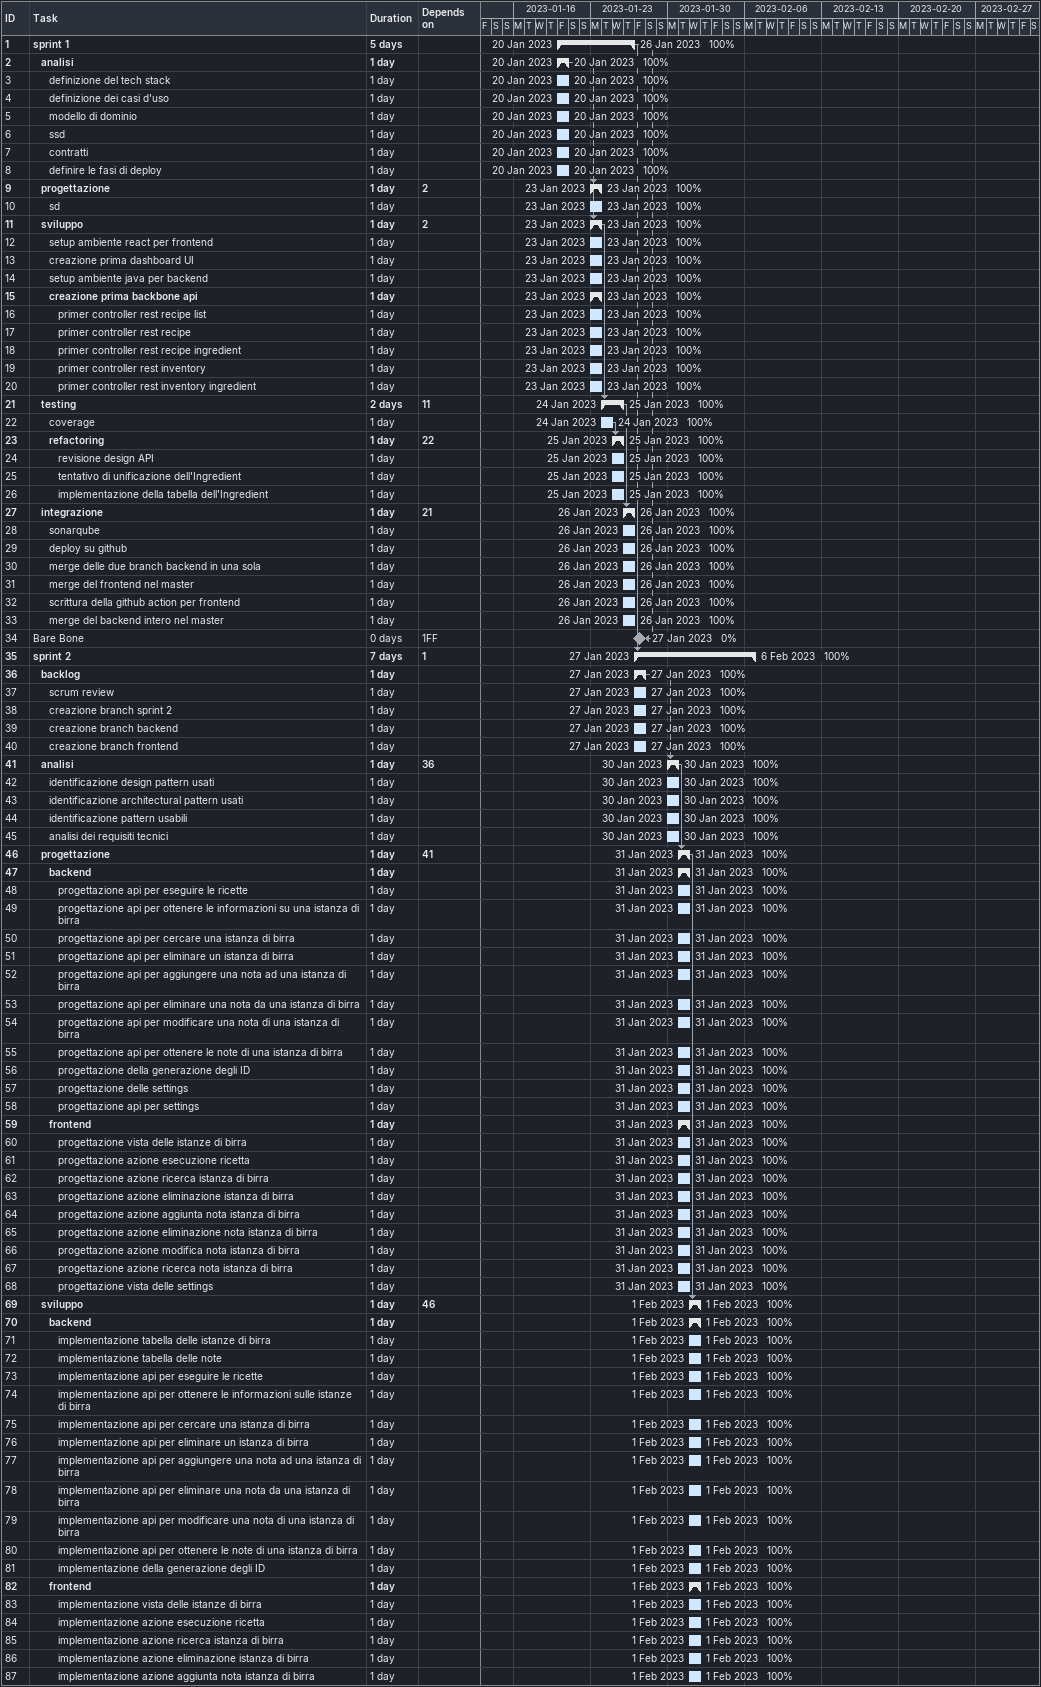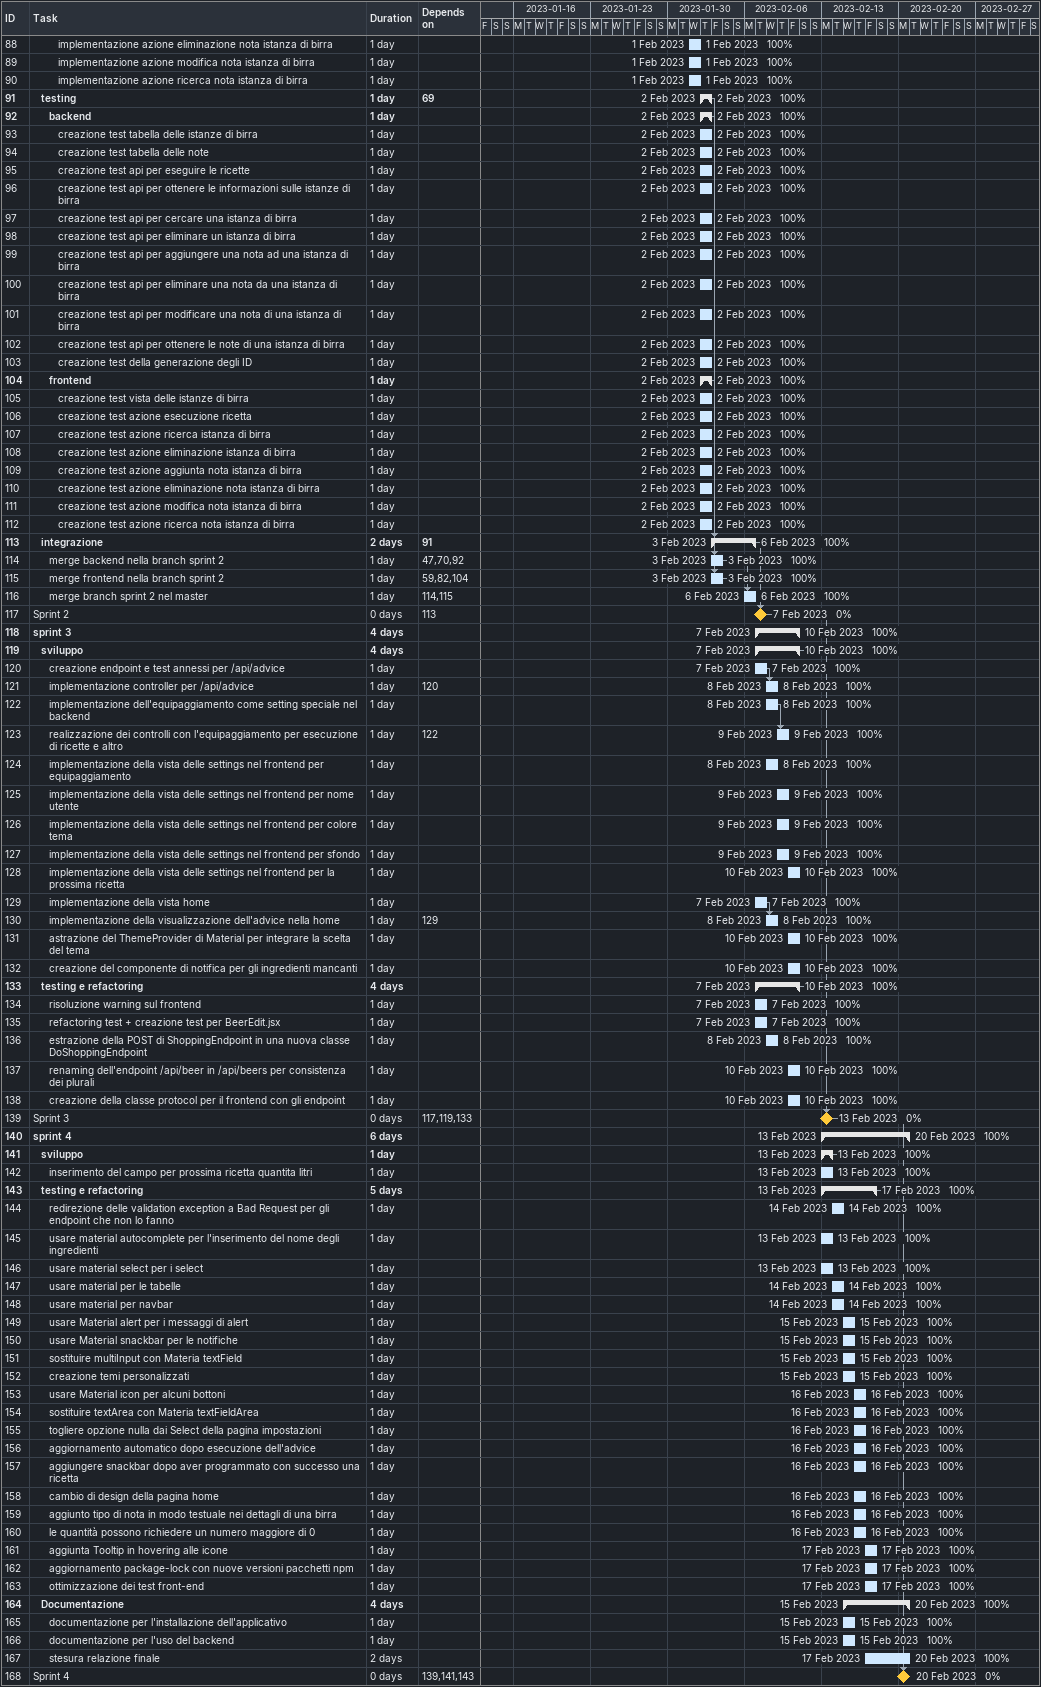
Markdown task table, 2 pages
| ID | Level | Task | Duration | Start | Finish | Predecessors | % complete |
|---|---|---|---|---|---|---|---|
| 1 | 1 | **sprint 1** | 5d | 2023-01-20 | 2023-01-26 |  | 100 |
| 2 | 2 | **analisi** | 1d | 2023-01-20 | 2023-01-20 |  | 100 |
| 3 | 3 | definizione del tech stack | 1d | 2023-01-20 | 2023-01-20 |  | 100 |
| 4 | 3 | definizione dei casi d'uso | 1d | 2023-01-20 | 2023-01-20 |  | 100 |
| 5 | 3 | modello di dominio | 1d | 2023-01-20 | 2023-01-20 |  | 100 |
| 6 | 3 | ssd | 1d | 2023-01-20 | 2023-01-20 |  | 100 |
| 7 | 3 | contratti | 1d | 2023-01-20 | 2023-01-20 |  | 100 |
| 8 | 3 | definire le fasi di deploy | 1d | 2023-01-20 | 2023-01-20 |  | 100 |
| 9 | 2 | **progettazione** | 1d | 2023-01-23 | 2023-01-23 | 2 | 100 |
| 10 | 3 | sd | 1d | 2023-01-23 | 2023-01-23 |  | 100 |
| 11 | 2 | **sviluppo** | 1d | 2023-01-23 | 2023-01-23 | 2 | 100 |
| 12 | 3 | setup ambiente react per frontend | 1d | 2023-01-23 | 2023-01-23 |  | 100 |
| 13 | 3 | creazione prima dashboard UI | 1d | 2023-01-23 | 2023-01-23 |  | 100 |
| 14 | 3 | setup ambiente java per backend | 1d | 2023-01-23 | 2023-01-23 |  | 100 |
| 15 | 3 | **creazione prima backbone api** | 1d | 2023-01-23 | 2023-01-23 |  | 100 |
| 16 | 4 | primer controller rest recipe list | 1d | 2023-01-23 | 2023-01-23 |  | 100 |
| 17 | 4 | primer controller rest recipe | 1d | 2023-01-23 | 2023-01-23 |  | 100 |
| 18 | 4 | primer controller rest recipe ingredient | 1d | 2023-01-23 | 2023-01-23 |  | 100 |
| 19 | 4 | primer controller rest inventory | 1d | 2023-01-23 | 2023-01-23 |  | 100 |
| 20 | 4 | primer controller rest inventory ingredient | 1d | 2023-01-23 | 2023-01-23 |  | 100 |
| 21 | 2 | **testing** | 2d | 2023-01-24 | 2023-01-25 | 11 | 100 |
| 22 | 3 | coverage | 1d | 2023-01-24 | 2023-01-24 |  | 100 |
| 23 | 3 | **refactoring** | 1d | 2023-01-25 | 2023-01-25 | 22 | 100 |
| 24 | 4 | revisione design API | 1d | 2023-01-25 | 2023-01-25 |  | 100 |
| 25 | 4 | tentativo di unificazione dell'Ingredient | 1d | 2023-01-25 | 2023-01-25 |  | 100 |
| 26 | 4 | implementazione della tabella dell'Ingredient | 1d | 2023-01-25 | 2023-01-25 |  | 100 |
| 27 | 2 | **integrazione** | 1d | 2023-01-26 | 2023-01-26 | 21 | 100 |
| 28 | 3 | sonarqube | 1d | 2023-01-26 | 2023-01-26 |  | 100 |
| 29 | 3 | deploy su github | 1d | 2023-01-26 | 2023-01-26 |  | 100 |
| 30 | 3 | merge delle due branch backend in una sola | 1d | 2023-01-26 | 2023-01-26 |  | 100 |
| 31 | 3 | merge del frontend nel master | 1d | 2023-01-26 | 2023-01-26 |  | 100 |
| 32 | 3 | scrittura della github action per frontend | 1d | 2023-01-26 | 2023-01-26 |  | 100 |
| 33 | 3 | merge del backend intero nel master | 1d | 2023-01-26 | 2023-01-26 |  | 100 |
| 34 | 1 | Bare Bone | 0d | 2023-01-27 | 2023-01-27 | 1FF | 0 |
| 35 | 1 | **sprint 2** | 7d | 2023-01-27 | 2023-02-06 | 1 | 100 |
| 36 | 2 | **backlog** | 1d | 2023-01-27 | 2023-01-27 |  | 100 |
| 37 | 3 | scrum review | 1d | 2023-01-27 | 2023-01-27 |  | 100 |
| 38 | 3 | creazione branch sprint 2 | 1d | 2023-01-27 | 2023-01-27 |  | 100 |
| 39 | 3 | creazione branch backend | 1d | 2023-01-27 | 2023-01-27 |  | 100 |
| 40 | 3 | creazione branch frontend | 1d | 2023-01-27 | 2023-01-27 |  | 100 |
| 41 | 2 | **analisi** | 1d | 2023-01-30 | 2023-01-30 | 36 | 100 |
| 42 | 3 | identificazione design pattern usati | 1d | 2023-01-30 | 2023-01-30 |  | 100 |
| 43 | 3 | identificazione architectural pattern usati | 1d | 2023-01-30 | 2023-01-30 |  | 100 |
| 44 | 3 | identificazione pattern usabili | 1d | 2023-01-30 | 2023-01-30 |  | 100 |
| 45 | 3 | analisi dei requisiti tecnici | 1d | 2023-01-30 | 2023-01-30 |  | 100 |
| 46 | 2 | **progettazione** | 1d | 2023-01-31 | 2023-01-31 | 41 | 100 |
| 47 | 3 | **backend** | 1d | 2023-01-31 | 2023-01-31 |  | 100 |
| 48 | 4 | progettazione api per eseguire le ricette | 1d | 2023-01-31 | 2023-01-31 |  | 100 |
| 49 | 4 | progettazione api per ottenere le informazioni su una istanza di birra | 1d | 2023-01-31 | 2023-01-31 |  | 100 |
| 50 | 4 | progettazione api per cercare una istanza di birra | 1d | 2023-01-31 | 2023-01-31 |  | 100 |
| 51 | 4 | progettazione api per eliminare un istanza di birra | 1d | 2023-01-31 | 2023-01-31 |  | 100 |
| 52 | 4 | progettazione api per aggiungere una nota ad una istanza di birra | 1d | 2023-01-31 | 2023-01-31 |  | 100 |
| 53 | 4 | progettazione api per eliminare una nota da una istanza di birra | 1d | 2023-01-31 | 2023-01-31 |  | 100 |
| 54 | 4 | progettazione api per modificare una nota di una istanza di birra | 1d | 2023-01-31 | 2023-01-31 |  | 100 |
| 55 | 4 | progettazione api per ottenere le note di una istanza di birra | 1d | 2023-01-31 | 2023-01-31 |  | 100 |
| 56 | 4 | progettazione della generazione degli ID | 1d | 2023-01-31 | 2023-01-31 |  | 100 |
| 57 | 4 | progettazione delle settings | 1d | 2023-01-31 | 2023-01-31 |  | 100 |
| 58 | 4 | progettazione api per settings | 1d | 2023-01-31 | 2023-01-31 |  | 100 |
| 59 | 3 | **frontend** | 1d | 2023-01-31 | 2023-01-31 |  | 100 |
| 60 | 4 | progettazione vista delle istanze di birra | 1d | 2023-01-31 | 2023-01-31 |  | 100 |
| 61 | 4 | progettazione azione esecuzione ricetta | 1d | 2023-01-31 | 2023-01-31 |  | 100 |
| 62 | 4 | progettazione azione ricerca istanza di birra | 1d | 2023-01-31 | 2023-01-31 |  | 100 |
| 63 | 4 | progettazione azione eliminazione istanza di birra | 1d | 2023-01-31 | 2023-01-31 |  | 100 |
| 64 | 4 | progettazione azione aggiunta nota istanza di birra | 1d | 2023-01-31 | 2023-01-31 |  | 100 |
| 65 | 4 | progettazione azione eliminazione nota istanza di birra | 1d | 2023-01-31 | 2023-01-31 |  | 100 |
| 66 | 4 | progettazione azione modifica nota istanza di birra | 1d | 2023-01-31 | 2023-01-31 |  | 100 |
| 67 | 4 | progettazione azione ricerca nota istanza di birra | 1d | 2023-01-31 | 2023-01-31 |  | 100 |
| 68 | 4 | progettazione vista delle settings | 1d | 2023-01-31 | 2023-01-31 |  | 100 |
| 69 | 2 | **sviluppo** | 1d | 2023-02-01 | 2023-02-01 | 46 | 100 |
| 70 | 3 | **backend** | 1d | 2023-02-01 | 2023-02-01 |  | 100 |
| 71 | 4 | implementazione tabella delle istanze di birra | 1d | 2023-02-01 | 2023-02-01 |  | 100 |
| 72 | 4 | implementazione tabella delle note | 1d | 2023-02-01 | 2023-02-01 |  | 100 |
| 73 | 4 | implementazione api per eseguire le ricette | 1d | 2023-02-01 | 2023-02-01 |  | 100 |
| 74 | 4 | implementazione api per ottenere le informazioni sulle istanze di birra | 1d | 2023-02-01 | 2023-02-01 |  | 100 |
| 75 | 4 | implementazione api per cercare una istanza di birra | 1d | 2023-02-01 | 2023-02-01 |  | 100 |
| 76 | 4 | implementazione api per eliminare un istanza di birra | 1d | 2023-02-01 | 2023-02-01 |  | 100 |
| 77 | 4 | implementazione api per aggiungere una nota ad una istanza di birra | 1d | 2023-02-01 | 2023-02-01 |  | 100 |
| 78 | 4 | implementazione api per eliminare una nota da una istanza di birra | 1d | 2023-02-01 | 2023-02-01 |  | 100 |
| 79 | 4 | implementazione api per modificare una nota di una istanza di birra | 1d | 2023-02-01 | 2023-02-01 |  | 100 |
| 80 | 4 | implementazione api per ottenere le note di una istanza di birra | 1d | 2023-02-01 | 2023-02-01 |  | 100 |
| 81 | 4 | implementazione della generazione degli ID | 1d | 2023-02-01 | 2023-02-01 |  | 100 |
| 82 | 3 | **frontend** | 1d | 2023-02-01 | 2023-02-01 |  | 100 |
| 83 | 4 | implementazione vista delle istanze di birra | 1d | 2023-02-01 | 2023-02-01 |  | 100 |
| 84 | 4 | implementazione azione esecuzione ricetta | 1d | 2023-02-01 | 2023-02-01 |  | 100 |
| 85 | 4 | implementazione azione ricerca istanza di birra | 1d | 2023-02-01 | 2023-02-01 |  | 100 |
| 86 | 4 | implementazione azione eliminazione istanza di birra | 1d | 2023-02-01 | 2023-02-01 |  | 100 |
| 87 | 4 | implementazione azione aggiunta nota istanza di birra | 1d | 2023-02-01 | 2023-02-01 |  | 100 |
| 88 | 4 | implementazione azione eliminazione nota istanza di birra | 1d | 2023-02-01 | 2023-02-01 |  | 100 |
| 89 | 4 | implementazione azione modifica nota istanza di birra | 1d | 2023-02-01 | 2023-02-01 |  | 100 |
| 90 | 4 | implementazione azione ricerca nota istanza di birra | 1d | 2023-02-01 | 2023-02-01 |  | 100 |
| 91 | 2 | **testing** | 1d | 2023-02-02 | 2023-02-02 | 69 | 100 |
| 92 | 3 | **backend** | 1d | 2023-02-02 | 2023-02-02 |  | 100 |
| 93 | 4 | creazione test tabella delle istanze di birra | 1d | 2023-02-02 | 2023-02-02 |  | 100 |
| 94 | 4 | creazione test tabella delle note | 1d | 2023-02-02 | 2023-02-02 |  | 100 |
| 95 | 4 | creazione test api per eseguire le ricette | 1d | 2023-02-02 | 2023-02-02 |  | 100 |
| 96 | 4 | creazione test api per ottenere le informazioni sulle istanze di birra | 1d | 2023-02-02 | 2023-02-02 |  | 100 |
| 97 | 4 | creazione test api per cercare una istanza di birra | 1d | 2023-02-02 | 2023-02-02 |  | 100 |
| 98 | 4 | creazione test api per eliminare un istanza di birra | 1d | 2023-02-02 | 2023-02-02 |  | 100 |
| 99 | 4 | creazione test api per aggiungere una nota ad una istanza di birra | 1d | 2023-02-02 | 2023-02-02 |  | 100 |
| 100 | 4 | creazione test api per eliminare una nota da una istanza di birra | 1d | 2023-02-02 | 2023-02-02 |  | 100 |
| 101 | 4 | creazione test api per modificare una nota di una istanza di birra | 1d | 2023-02-02 | 2023-02-02 |  | 100 |
| 102 | 4 | creazione test api per ottenere le note di una istanza di birra | 1d | 2023-02-02 | 2023-02-02 |  | 100 |
| 103 | 4 | creazione test della generazione degli ID | 1d | 2023-02-02 | 2023-02-02 |  | 100 |
| 104 | 3 | **frontend** | 1d | 2023-02-02 | 2023-02-02 |  | 100 |
| 105 | 4 | creazione test vista delle istanze di birra | 1d | 2023-02-02 | 2023-02-02 |  | 100 |
| 106 | 4 | creazione test azione esecuzione ricetta | 1d | 2023-02-02 | 2023-02-02 |  | 100 |
| 107 | 4 | creazione test azione ricerca istanza di birra | 1d | 2023-02-02 | 2023-02-02 |  | 100 |
| 108 | 4 | creazione test azione eliminazione istanza di birra | 1d | 2023-02-02 | 2023-02-02 |  | 100 |
| 109 | 4 | creazione test azione aggiunta nota istanza di birra | 1d | 2023-02-02 | 2023-02-02 |  | 100 |
| 110 | 4 | creazione test azione eliminazione nota istanza di birra | 1d | 2023-02-02 | 2023-02-02 |  | 100 |
| 111 | 4 | creazione test azione modifica nota istanza di birra | 1d | 2023-02-02 | 2023-02-02 |  | 100 |
| 112 | 4 | creazione test azione ricerca nota istanza di birra | 1d | 2023-02-02 | 2023-02-02 |  | 100 |
| 113 | 2 | **integrazione** | 2d | 2023-02-03 | 2023-02-06 | 91 | 100 |
| 114 | 3 | merge backend nella branch sprint 2 | 1d | 2023-02-03 | 2023-02-03 | 47, 70, 92 | 100 |
| 115 | 3 | merge frontend nella branch sprint 2 | 1d | 2023-02-03 | 2023-02-03 | 59, 82, 104 | 100 |
| 116 | 3 | merge branch sprint 2 nel master | 1d | 2023-02-06 | 2023-02-06 | 114, 115 | 100 |
| 117 | 1 | Sprint 2 | 0d | 2023-02-07 | 2023-02-07 | 113 | 0 |
| 118 | 1 | **sprint 3** | 4d | 2023-02-07 | 2023-02-10 |  | 100 |
| 119 | 2 | **sviluppo** | 4d | 2023-02-07 | 2023-02-10 |  | 100 |
| 120 | 3 | creazione endpoint e test annessi per /api/advice | 1d | 2023-02-07 | 2023-02-07 |  | 100 |
| 121 | 3 | implementazione controller per /api/advice | 1d | 2023-02-08 | 2023-02-08 | 120 | 100 |
| 122 | 3 | implementazione dell'equipaggiamento come setting speciale nel backend | 1d | 2023-02-08 | 2023-02-08 |  | 100 |
| 123 | 3 | realizzazione dei controlli con l'equipaggiamento per esecuzione di ricette e altro | 1d | 2023-02-09 | 2023-02-09 | 122 | 100 |
| 124 | 3 | implementazione della vista delle settings nel frontend per equipaggiamento | 1d | 2023-02-08 | 2023-02-08 |  | 100 |
| 125 | 3 | implementazione della vista delle settings nel frontend per nome utente | 1d | 2023-02-09 | 2023-02-09 |  | 100 |
| 126 | 3 | implementazione della vista delle settings nel frontend per colore tema | 1d | 2023-02-09 | 2023-02-09 |  | 100 |
| 127 | 3 | implementazione della vista delle settings nel frontend per sfondo | 1d | 2023-02-09 | 2023-02-09 |  | 100 |
| 128 | 3 | implementazione della vista delle settings nel frontend per la prossima ricetta | 1d | 2023-02-10 | 2023-02-10 |  | 100 |
| 129 | 3 | implementazione della vista home | 1d | 2023-02-07 | 2023-02-07 |  | 100 |
| 130 | 3 | implementazione della visualizzazione dell'advice nella home | 1d | 2023-02-08 | 2023-02-08 | 129 | 100 |
| 131 | 3 | astrazione del ThemeProvider di Material per integrare la scelta del tema | 1d | 2023-02-10 | 2023-02-10 |  | 100 |
| 132 | 3 | creazione del componente di notifica per gli ingredienti mancanti | 1d | 2023-02-10 | 2023-02-10 |  | 100 |
| 133 | 2 | **testing e refactoring** | 4d | 2023-02-07 | 2023-02-10 |  | 100 |
| 134 | 3 | risoluzione warning sul frontend | 1d | 2023-02-07 | 2023-02-07 |  | 100 |
| 135 | 3 | refactoring test + creazione test per BeerEdit.jsx | 1d | 2023-02-07 | 2023-02-07 |  | 100 |
| 136 | 3 | estrazione della POST di ShoppingEndpoint in una nuova classe DoShoppingEndpoint | 1d | 2023-02-08 | 2023-02-08 |  | 100 |
| 137 | 3 | renaming dell'endpoint /api/beer in /api/beers per consistenza dei plurali | 1d | 2023-02-10 | 2023-02-10 |  | 100 |
| 138 | 3 | creazione della classe protocol per il frontend con gli endpoint | 1d | 2023-02-10 | 2023-02-10 |  | 100 |
| 139 | 1 | Sprint 3 | 0d | 2023-02-13 | 2023-02-13 | 117, 119, 133 | 0 |
| 140 | 1 | **sprint 4** | 6d | 2023-02-13 | 2023-02-20 |  | 100 |
| 141 | 2 | **sviluppo** | 1d | 2023-02-13 | 2023-02-13 |  | 100 |
| 142 | 3 | inserimento del campo per prossima ricetta quantita litri | 1d | 2023-02-13 | 2023-02-13 |  | 100 |
| 143 | 2 | **testing e refactoring** | 5d | 2023-02-13 | 2023-02-17 |  | 100 |
| 144 | 3 | redirezione delle validation exception a Bad Request per gli endpoint che non lo fanno | 1d | 2023-02-14 | 2023-02-14 |  | 100 |
| 145 | 3 | usare material autocomplete per l'inserimento del nome degli ingredienti | 1d | 2023-02-13 | 2023-02-13 |  | 100 |
| 146 | 3 | usare material select per i select | 1d | 2023-02-13 | 2023-02-13 |  | 100 |
| 147 | 3 | usare material per le tabelle | 1d | 2023-02-14 | 2023-02-14 |  | 100 |
| 148 | 3 | usare material per navbar | 1d | 2023-02-14 | 2023-02-14 |  | 100 |
| 149 | 3 | usare Material alert per i messaggi di alert | 1d | 2023-02-15 | 2023-02-15 |  | 100 |
| 150 | 3 | usare Material snackbar per le notifiche | 1d | 2023-02-15 | 2023-02-15 |  | 100 |
| 151 | 3 | sostituire multiInput con Materia textField | 1d | 2023-02-15 | 2023-02-15 |  | 100 |
| 152 | 3 | creazione temi personalizzati | 1d | 2023-02-15 | 2023-02-15 |  | 100 |
| 153 | 3 | usare Material icon per alcuni bottoni | 1d | 2023-02-16 | 2023-02-16 |  | 100 |
| 154 | 3 | sostituire textArea con Materia textFieldArea | 1d | 2023-02-16 | 2023-02-16 |  | 100 |
| 155 | 3 | togliere opzione nulla dai Select della pagina impostazioni | 1d | 2023-02-16 | 2023-02-16 |  | 100 |
| 156 | 3 | aggiornamento automatico dopo esecuzione dell'advice | 1d | 2023-02-16 | 2023-02-16 |  | 100 |
| 157 | 3 | aggiungere snackbar dopo aver programmato con successo una ricetta | 1d | 2023-02-16 | 2023-02-16 |  | 100 |
| 158 | 3 | cambio di design della pagina home | 1d | 2023-02-16 | 2023-02-16 |  | 100 |
| 159 | 3 | aggiunto tipo di nota in modo testuale nei dettagli di una birra | 1d | 2023-02-16 | 2023-02-16 |  | 100 |
| 160 | 3 | le quantità possono richiedere un numero maggiore di 0 | 1d | 2023-02-16 | 2023-02-16 |  | 100 |
| 161 | 3 | aggiunta Tooltip in hovering alle icone | 1d | 2023-02-17 | 2023-02-17 |  | 100 |
| 162 | 3 | aggiornamento package-lock con nuove versioni pacchetti npm | 1d | 2023-02-17 | 2023-02-17 |  | 100 |
| 163 | 3 | ottimizzazione dei test front-end | 1d | 2023-02-17 | 2023-02-17 |  | 100 |
| 164 | 2 | **Documentazione** | 4d | 2023-02-15 | 2023-02-20 |  | 100 |
| 165 | 3 | documentazione per l'installazione dell'applicativo | 1d | 2023-02-15 | 2023-02-15 |  | 100 |
| 166 | 3 | documentazione per l'uso del backend | 1d | 2023-02-15 | 2023-02-15 |  | 100 |
| 167 | 3 | stesura relazione finale | 2d | 2023-02-17 | 2023-02-20 |  | 100 |
| 168 | 1 | Sprint 4 | 0d | 2023-02-20 | 2023-02-20 | 139, 141, 143 | 0 |
